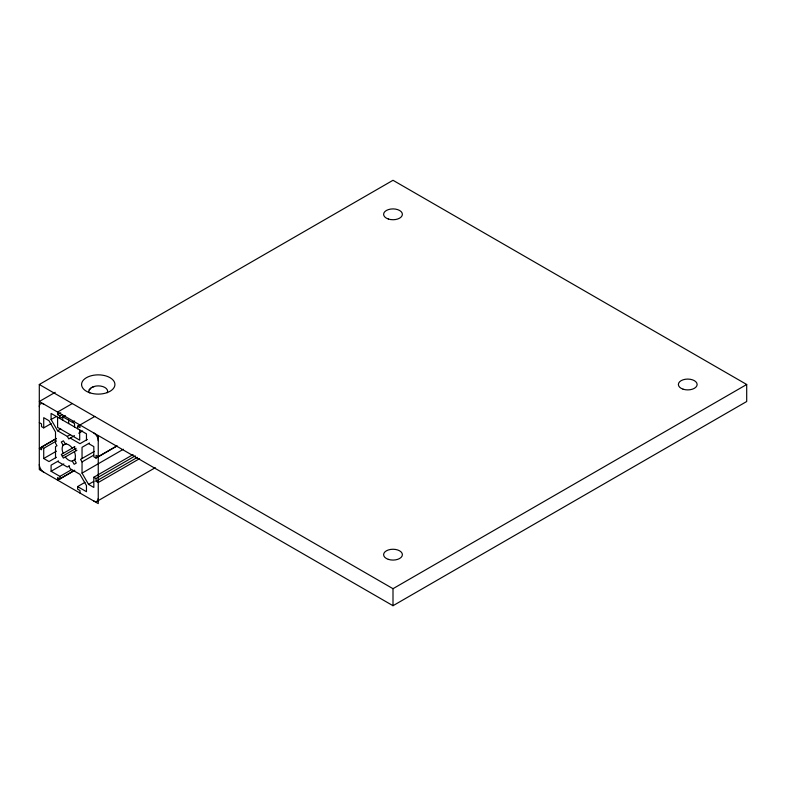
<?xml version="1.0" encoding="UTF-8"?>
<svg xmlns="http://www.w3.org/2000/svg" width="786" height="786" viewBox="0 0 786 786"><rect width="100%" height="100%" fill="white"/><g stroke="black" fill="none" stroke-linecap="round" stroke-linejoin="round"><path stroke-width="1.18" d="M89.191 392.695A9.383 5.414 0 0 1 89.191 389.895L91.618 387.469L94.32 386.427M89.191 389.895L90.812 388.117M66.358 443.442L63.027 445.416A9.383 5.414 60 0 0 63.027 453.07L63.185 453.384M98.25 435.542L98.25 503.61L39.3 469.576L39.3 384.492L393 180.289L746.7 384.492L746.7 401.508L393 605.711L39.3 401.508L55.236 392.312M72.42 403.493L57.575 412.06L57.575 414.615L59.933 415.971L62.055 414.753M57.575 414.615L60.758 412.778M74.493 435.65L68.775 438.952L67.301 436.397L57.594 430.787L51.09 419.528L56.395 416.462M39.3 422.613L41.511 423.89L41.511 426.611L43.721 427.889L51.139 423.605M65.238 415.47L59.933 418.525L59.933 415.971M57.594 430.787L60.777 428.95M72.44 422.22L74.562 421.001M56.268 438.686L39.3 448.482L41.511 449.749L41.511 447.028L56.356 438.46M77.618 428.734L77.618 426.179L79.74 424.961M94.821 416.423L79.976 424.99L79.976 427.545L77.618 426.179M41.511 447.028L43.721 448.305L56.445 440.966M67.301 436.397L70.485 434.56M78.728 433.204L82.559 430.993M43.721 448.305L43.721 458.513L56.445 451.174M56.425 457.285L49.007 461.569L43.721 458.513M74.847 446.654L61.298 454.465L63.381 458.081L76.93 450.26M87.374 439.413L79.956 443.697L70.249 438.097M62.34 456.273L76.124 448.315M58.508 460.891L51.09 465.174L51.09 471.276L59.933 476.385L71.595 469.655M89.457 443.029L82.039 447.313L82.039 458.513M51.09 471.276L63.813 463.937M65.267 456.99L65.464 457.275A9.383 5.414 60 0 0 72.096 461.107L75.466 459.211M69.423 465.803L67.301 467.022L57.594 461.421M94.349 451.41L80.565 459.368L82.039 461.922L82.039 473.133L88.543 484.392L93.829 487.448L93.829 477.24L133.06 454.583M82.039 461.922L93.701 455.182M74.542 470.333L57.575 480.128L57.575 477.574L59.933 478.939L74.778 470.372M116.279 446.242L98.25 456.646L96.039 455.369L96.039 458.091L93.829 456.813L93.829 446.605L88.543 443.55M96.039 458.091L117.242 445.849M82.039 473.133L123.392 449.258M79.976 493.058L79.976 490.513L77.618 489.147L77.618 486.593L85.035 482.309M93.829 477.24L96.039 478.517L135.271 455.86M88.543 484.392L93.848 481.337M96.039 478.517L96.039 481.238L137.393 457.364M139.603 458.641L98.25 482.516L96.039 481.238M96.953 501.37L155.264 467.699M39.3 384.492L393 588.694L746.7 384.492M92.748 387.007L95.823 386.064A9.383 5.414 0 0 1 107.309 392.695M77.618 486.593L86.46 491.702L86.46 485.601L79.956 474.331L70.249 468.731L68.775 466.177M72.283 448.128L72.096 447.843A9.383 5.414 60 0 0 65.454 444.011L63.381 440.818L61.298 442.017L63.185 445.279M74.169 447.038L76.252 450.653M72.283 461.048L74.169 464.3L76.281 463.082L74.523 459.702A9.383 5.414 60 0 0 74.523 452.048L74.365 451.734M393 588.694L393 605.711M86.46 439.944L86.46 433.843L51.09 413.416L51.09 419.528M79.7 429.942L79.7 440.15L57.594 427.388L57.594 417.179M74.542 426.965L74.542 423.556L62.752 416.747L62.752 420.156M68.647 420.156L68.647 423.556M59.933 476.385L59.933 478.939M55.511 457.816L55.511 446.605L56.985 445.75L55.511 443.206L55.511 431.995L49.007 420.726L43.721 417.671L43.721 427.889M93.829 432.988A6.249 3.606 60 0 1 98.25 440.651M98.25 498.511A6.249 3.606 60 0 1 93.829 501.065M39.3 406.617A6.249 3.606 60 0 1 43.721 404.063M43.721 472.131A6.249 3.606 60 0 1 39.3 464.477M388.313 559.357A9.383 5.414 0 0 0 402.383 554.661A9.383 5.414 0 0 0 388.313 549.974A9.383 5.414 0 0 0 388.313 559.357M683.063 389.178A9.383 5.414 0 0 0 697.133 384.492A9.383 5.414 0 0 0 683.063 379.805A9.383 5.414 0 0 0 683.063 389.178M388.313 219.009A9.383 5.414 0 0 0 402.383 214.323A9.383 5.414 0 0 0 388.313 209.626A9.383 5.414 0 0 0 388.313 219.009M89.909 392.823A16.673 9.629 0 0 0 114.923 384.492A16.673 9.629 0 0 0 89.909 376.15A16.673 9.629 0 0 0 89.909 392.823"/></g></svg>
